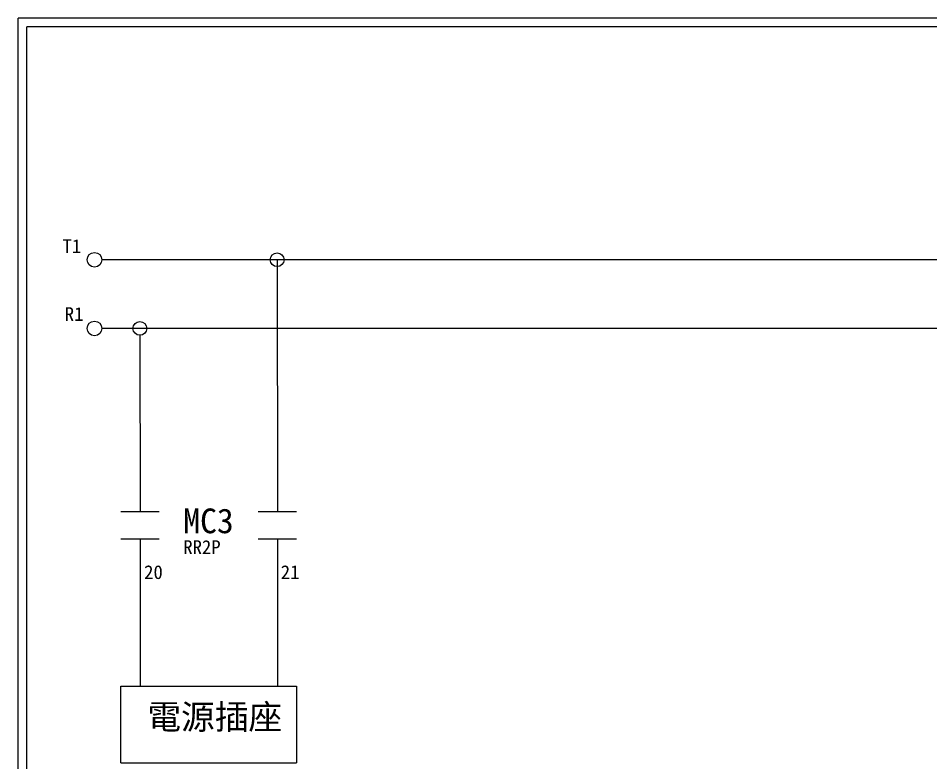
# Model space of a CAD drawing. Extents: x 10 to 297, y 3 to 207.
# Drawn here: x 10 to 142.9, y 98.5 to 207 of the extents above; entities that cross this region are included whole.
import ezdxf

# ---------------------------------------------------------------- set-up
doc = ezdxf.new("R2010")
doc.units = 0
doc.layers.get('0').update_dxf_attribs({"linetype": 'CONTINUOUS'})
doc.layers.add('圖框層', color=7, linetype='CONTINUOUS')
doc.layers.add('標尺寸層', color=3, linetype='CONTINUOUS')
doc.styles.add('STSL', font='kaiu.ttf')

msp = doc.modelspace()

# ---------------------------------------------------------------- linework, layer by layer
for p, q in [((289.34, 171.79), (22.17, 171.79)), ((47.7, 171.79), (47.73, 135.14)), ((289.34, 161.79), (22.17, 161.79)), ((27.71, 160.79), (27.73, 135.14))]:
    msp.add_line(p, q)
for centre in [(21.1, 171.79), (21.1, 161.79)]:
    msp.add_circle(centre, 1.07)
at = {"layer": '圖框層', "color": 7}
for p, q in [((297, 206.97), (10, 206.97)), ((10, 3), (10, 206.97)), ((295.75, 205.72), (11.25, 205.72)), ((11.25, 4.25), (11.25, 205.72))]:
    msp.add_line(p, q, dxfattribs=at)
at = {"layer": '標尺寸層', "color": 7}
for p, q in [((24.95, 135.14), (30.52, 135.14)), ((44.95, 135.14), (50.52, 135.14)), ((24.95, 131.17), (30.52, 131.17)), ((27.73, 131.17), (27.73, 109.68)), ((44.95, 131.17), (50.52, 131.17)), ((47.73, 131.17), (47.73, 109.68)), ((24.95, 109.68), (30.51, 109.68)), ((24.95, 98.54), (24.95, 109.68)), ((30.51, 109.68), (44.95, 109.68)), ((44.95, 109.68), (50.51, 109.68)), ((50.51, 109.68), (50.51, 98.54)), ((24.95, 98.54), (30.51, 98.54)), ((30.51, 98.54), (44.95, 98.54)), ((44.95, 98.54), (50.51, 98.54))]:
    msp.add_line(p, q, dxfattribs=at)
for centre in [(47.7, 171.79), (27.71, 161.79)]:
    msp.add_circle(centre, 1, dxfattribs=at)

# ---------------------------------------------------------------- texts
at = {"layer": '圖框層', "color": 4, "style": 'STSL'}
for s, height, p in [('T1', 2, (16.44, 172.77)), ('R1', 2, (16.77, 162.89)), ('MC3', 3.6, (34.03, 131.97)), ('RR2P', 2, (34.03, 128.95)), ('20', 2, (28.33, 125.3)), ('21', 2, (48.23, 125.3)), ('電源插座', 3.6, (28.79, 103.42))]:
    msp.add_text(s, height=height, dxfattribs=at).set_placement(p)

doc.saveas('drawing.dxf')
